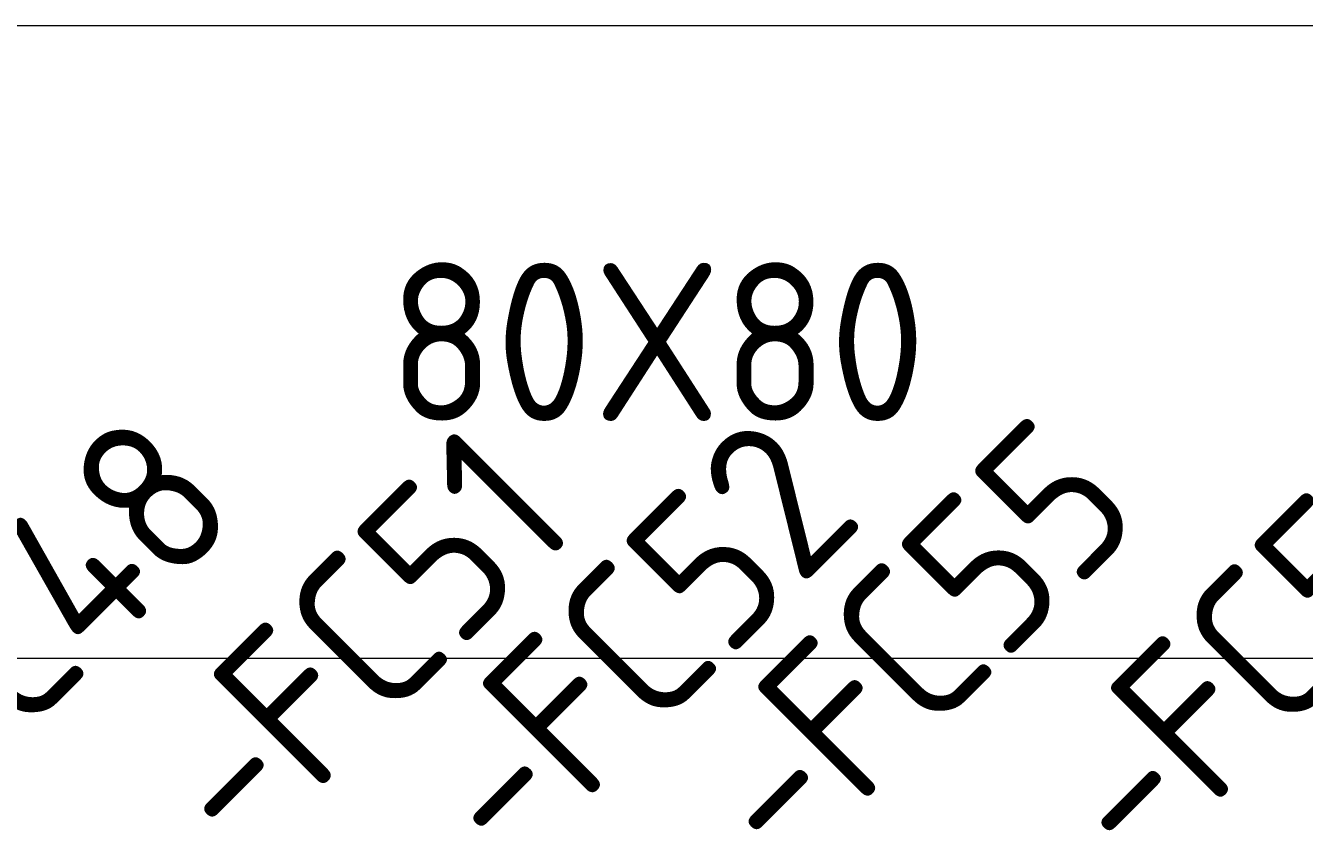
# Model space of a CAD drawing. Header units: millimetres. Extents: x 1359 to 3577, y 1333 to 3557.
# Drawn here: x 2844.7 to 3006.4, y 2779.4 to 2881.6 of the extents above; entities that cross this region are included whole.
import ezdxf
from ezdxf.enums import TextEntityAlignment as Align

# ---------------------------------------------------------------- set-up
doc = ezdxf.new("R2010")
doc.units = ezdxf.units.MM
doc.layers.add('002-PI-Kabelska kanalica', color=150, linetype='Continuous')
doc.styles.add('PI0', font='isocpeur.ttf', dxfattribs={"width": 0.9})

# ---------------------------------------------------------------- blocks, each defined once
blk = doc.blocks.new('*U48')
at = {"layer": '002-PI-Kabelska kanalica', "color": 0, "linetype": 'ByBlock', "lineweight": 0}
for p, q in [((-20, -100), (-20, 716)), ((60, -100), (60, 716))]:
    blk.add_line(p, q, dxfattribs=at)

msp = doc.modelspace()

# ---------------------------------------------------------------- block references
at = {"layer": '002-PI-Kabelska kanalica', "color": 0, "linetype": 'ByBlock', "lineweight": 0, "rotation": 270}
msp.add_blockref('*U48', (2616.571, 2861.556), dxfattribs=at)

# ---------------------------------------------------------------- texts
at = {"layer": '002-PI-Kabelska kanalica', "color": 0, "linetype": 'ByBlock', "lineweight": 0, "style": 'PI0', "width": 0.9}
for s, p in [('-FC55', (2956.811, 2803.561)), ('-FC48', (2842.311, 2803.697)), ('-FC52', (2921.711, 2803.711)), ('-FC56', (3001.411, 2803.411)), ('-FC51', (2886.511, 2803.711))]:
    msp.add_text(s, height=20, rotation=45, dxfattribs=at).set_placement(p, align=Align.MIDDLE)
at = {"layer": '002-PI-Kabelska kanalica', "color": 0, "linetype": 'ByBlock', "lineweight": 0, "insert": (2924.571, 2841.556), "char_height": 20, "width": 16.78721, "attachment_point": 5, "style": 'PI0'}
msp.add_mtext('80X80', dxfattribs=at)

doc.saveas('drawing.dxf')
